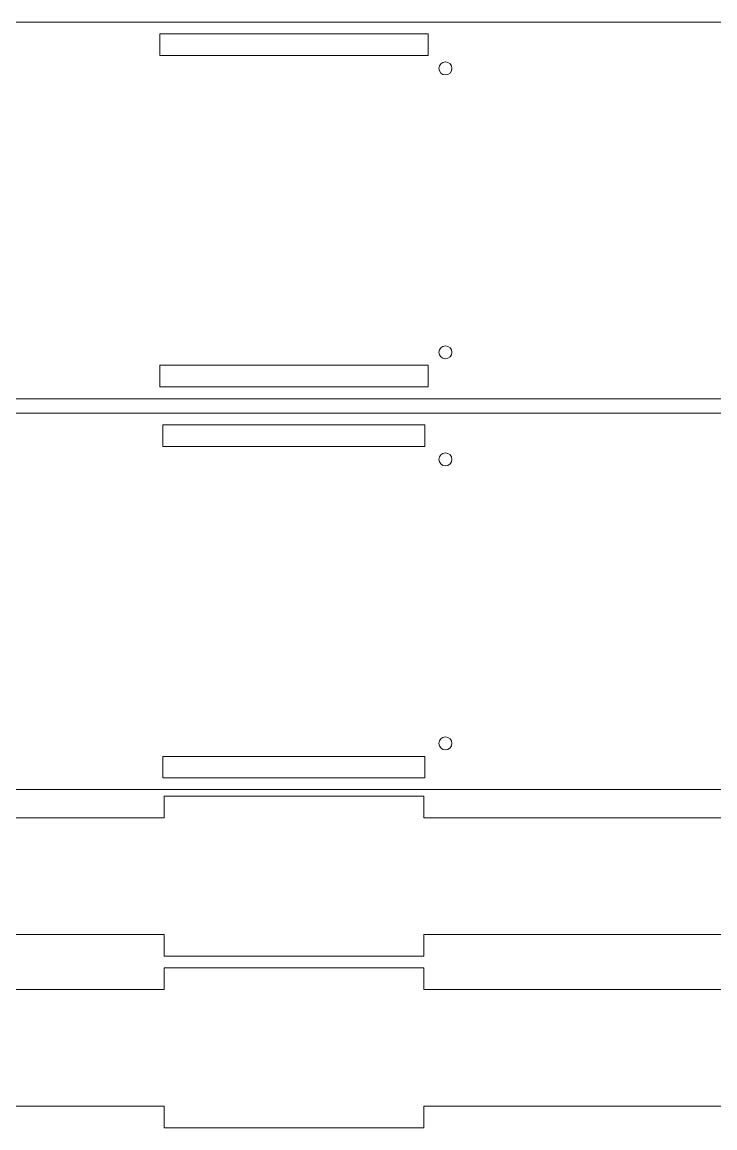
# Model space of a CAD drawing. Header units: inches. Extents: x -14.3 to 12.3, y -4.6 to 6.3.
# Drawn here: x -7.99 to -1.69, y -4.57 to 5.48 of the extents above; entities that cross this region are included whole.
import ezdxf

# ---------------------------------------------------------------- set-up
doc = ezdxf.new("R2010")
doc.units = ezdxf.units.IN
doc.header["$MEASUREMENT"] = 0
doc.layers.add('Layer 1', color=7, linetype='Continuous')

msp = doc.modelspace()

# ---------------------------------------------------------------- linework, layer by layer
at = {"layer": 'Layer 1', "lineweight": 5}
for points in [[(-6.743, 5.181), (-4.302, 5.181), (-4.302, 5.378), (-6.743, 5.378), (-6.743, 5.181)], [(-6.743, 2.166), (-4.302, 2.166), (-4.302, 2.363), (-6.743, 2.363), (-6.743, 2.166)], [(-6.713, 1.625), (-4.331, 1.625), (-4.331, 1.822), (-6.713, 1.822), (-6.713, 1.625)], [(-6.713, -1.391), (-4.331, -1.391), (-4.331, -1.194), (-6.713, -1.194), (-6.713, -1.391)]]:
    msp.add_lwpolyline(points, close=True, dxfattribs=at)
for centre in [(-4.144, 5.063), (-4.144, 2.481), (-4.144, 1.507), (-4.144, -1.076)]:
    msp.add_ellipse(centre, major_axis=(0, 0.0591), ratio=1, start_param=0, end_param=6.28318, dxfattribs=at)
for points, knots in [([(-12.456, 5.485), (-12.456, 5.485), (12.042, 5.485), (12.042, 5.485), (12.042, 5.485), (12.158, 5.485), (12.254, 5.391), (12.254, 5.277), (12.254, 5.277), (12.254, 5.277), (12.254, 2.267), (12.254, 2.267), (12.254, 2.267), (12.254, 2.153), (12.158, 2.059), (12.042, 2.059), (12.042, 2.059), (12.042, 2.059), (-12.456, 2.059), (-12.456, 2.059), (-12.456, 2.059), (-12.572, 2.059), (-12.668, 2.153), (-12.668, 2.267), (-12.668, 2.267), (-12.668, 2.267), (-12.668, 5.277), (-12.668, 5.277), (-12.668, 5.277), (-12.668, 5.391), (-12.572, 5.485), (-12.456, 5.485)], [0, 0, 0, 0, 0.125, 0.125, 0.125, 0.125, 0.25, 0.25, 0.25, 0.25, 0.375, 0.375, 0.375, 0.375, 0.5, 0.5, 0.5, 0.5, 0.625, 0.625, 0.625, 0.625, 0.75, 0.75, 0.75, 0.75, 0.875, 0.875, 0.875, 0.875, 1, 1, 1, 1]), ([(-12.456, 1.928), (-12.456, 1.928), (12.042, 1.928), (12.042, 1.928), (12.042, 1.928), (12.158, 1.928), (12.254, 1.834), (12.254, 1.72), (12.254, 1.72), (12.254, 1.72), (12.254, -1.289), (12.254, -1.289), (12.254, -1.289), (12.254, -1.404), (12.158, -1.497), (12.042, -1.497), (12.042, -1.497), (12.042, -1.497), (-12.456, -1.497), (-12.456, -1.497), (-12.456, -1.497), (-12.572, -1.497), (-12.668, -1.404), (-12.668, -1.289), (-12.668, -1.289), (-12.668, -1.289), (-12.668, 1.72), (-12.668, 1.72), (-12.668, 1.72), (-12.668, 1.834), (-12.572, 1.928), (-12.456, 1.928)], [0, 0, 0, 0, 0.125, 0.125, 0.125, 0.125, 0.25, 0.25, 0.25, 0.25, 0.375, 0.375, 0.375, 0.375, 0.5, 0.5, 0.5, 0.5, 0.625, 0.625, 0.625, 0.625, 0.75, 0.75, 0.75, 0.75, 0.875, 0.875, 0.875, 0.875, 1, 1, 1, 1]), ([(-6.703, -1.752), (-6.703, -1.752), (-6.703, -1.556), (-6.703, -1.556), (-6.703, -1.556), (-6.703, -1.556), (-4.341, -1.556), (-4.341, -1.556), (-4.341, -1.556), (-4.341, -1.556), (-4.341, -1.752), (-4.341, -1.752)], [0, 0, 0, 0, 0.333333, 0.333333, 0.333333, 0.333333, 0.666667, 0.666667, 0.666667, 0.666667, 1, 1, 1, 1]), ([(-4.341, -2.815), (-4.341, -2.815), (-4.341, -3.012), (-4.341, -3.012), (-4.341, -3.012), (-4.341, -3.012), (-6.703, -3.012), (-6.703, -3.012), (-6.703, -3.012), (-6.703, -3.012), (-6.703, -2.815), (-6.703, -2.815)], [0, 0, 0, 0, 0.333333, 0.333333, 0.333333, 0.333333, 0.666667, 0.666667, 0.666667, 0.666667, 1, 1, 1, 1]), ([(-6.703, -3.314), (-6.703, -3.314), (-6.703, -3.117), (-6.703, -3.117), (-6.703, -3.117), (-6.703, -3.117), (-4.341, -3.117), (-4.341, -3.117), (-4.341, -3.117), (-4.341, -3.117), (-4.341, -3.314), (-4.341, -3.314)], [0, 0, 0, 0, 0.333333, 0.333333, 0.333333, 0.333333, 0.666667, 0.666667, 0.666667, 0.666667, 1, 1, 1, 1]), ([(-4.341, -4.377), (-4.341, -4.377), (-4.341, -4.574), (-4.341, -4.574), (-4.341, -4.574), (-4.341, -4.574), (-6.703, -4.574), (-6.703, -4.574), (-6.703, -4.574), (-6.703, -4.574), (-6.703, -4.377), (-6.703, -4.377)], [0, 0, 0, 0, 0.333333, 0.333333, 0.333333, 0.333333, 0.666667, 0.666667, 0.666667, 0.666667, 1, 1, 1, 1])]:
    msp.add_open_spline(points, degree=3, knots=knots, dxfattribs=at)
for points in [[(-9.853, -1.752), (-9.853, -1.752), (-6.703, -1.752), (-6.703, -1.752)], [(-4.341, -1.752), (-4.341, -1.752), (-1.388, -1.752), (-1.388, -1.752)], [(-6.703, -2.815), (-6.703, -2.815), (-9.853, -2.815), (-9.853, -2.815)], [(-1.388, -2.815), (-1.388, -2.815), (-4.341, -2.815), (-4.341, -2.815)], [(-9.853, -3.314), (-9.853, -3.314), (-6.703, -3.314), (-6.703, -3.314)], [(-4.341, -3.314), (-4.341, -3.314), (-1.388, -3.314), (-1.388, -3.314)], [(-6.703, -4.377), (-6.703, -4.377), (-9.853, -4.377), (-9.853, -4.377)], [(-1.388, -4.377), (-1.388, -4.377), (-4.341, -4.377), (-4.341, -4.377)]]:
    msp.add_open_spline(points, degree=3, dxfattribs=at)

doc.saveas('drawing.dxf')
